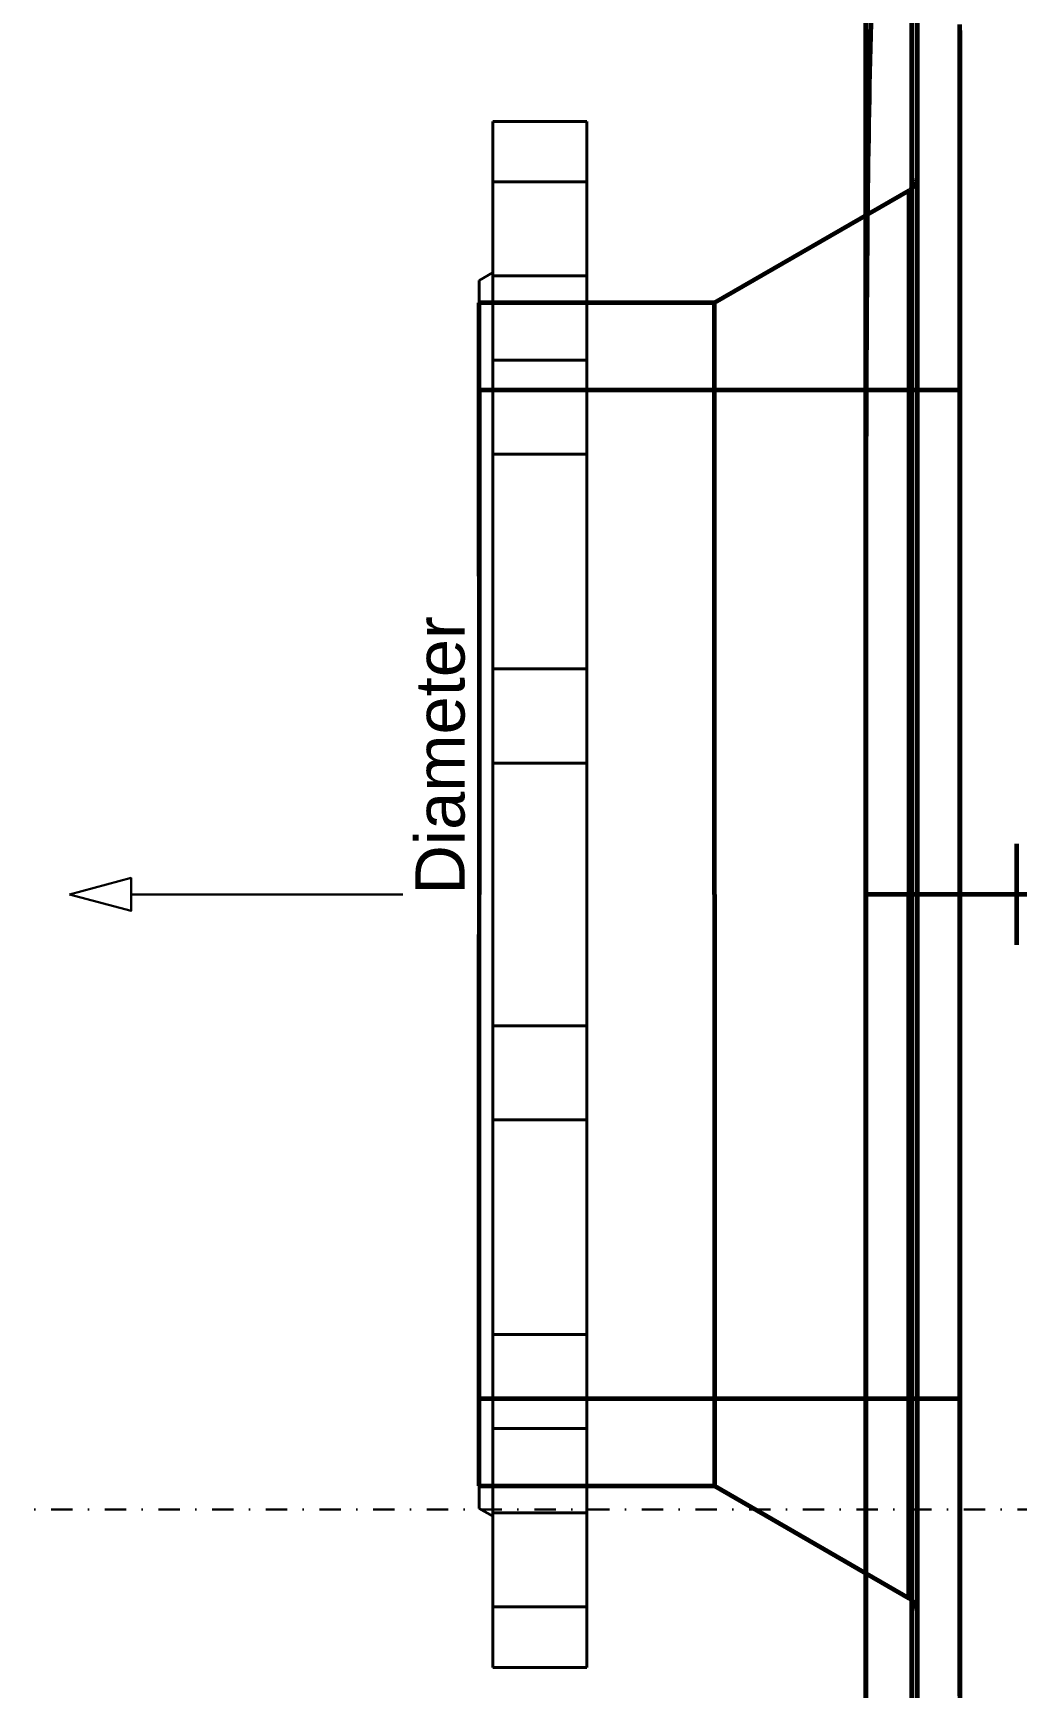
# Model space of a CAD drawing. Header units: millimetres. Extents: x -1437 to 2444, y -445 to 905.
# Drawn here: x -132.8 to 160, y -53.1 to 439.3 of the extents above; entities that cross this region are included whole.
import ezdxf

# ---------------------------------------------------------------- set-up
doc = ezdxf.new("R2010")
doc.units = ezdxf.units.MM
doc.linetypes.add('虛線圓點', pattern=[15.875, 6.35, -4.7625, 0, -4.7625])
for name, color, linetype, lineweight in [('A-FLOR-LEVL', 51, 'Continuous', 30), ('G-IMPT', 8, 'Continuous', 40), ('M-EQPM', 50, 'Continuous', 40)]:
    doc.layers.add(name, color=color, linetype=linetype, lineweight=lineweight)
doc.styles.add('Arial_1', font='arial.ttf', dxfattribs={"height": 14.6304})

# ---------------------------------------------------------------- blocks, each defined once
blk = doc.blocks.new('A3-PCW-PUMP-300X250_dwg_2_PART_volute_casing_cpkn_250_400_515_0_in_ASM_CPKN_3e_250_400-7417966-前')
at = {"layer": 'G-IMPT', "lineweight": 60}
for p, q in [((128.69, -111.19), (128.69, 496.74)), ((130.3, -105.98), (130.3, 491.3)), ((143.05, 183), (143.05, 441.85)), ((130.3, 183), (130.3, 396.7)), ((127.8, 392.37), (70, 359)), ((127.8, 392.37), (127.8, 183)), ((70, 359), (0, 359)), ((0, 183), (0, 359)), ((70, 183), (70, 359)), ((143.05, 333), (0, 333)), ((0, 333), (0, 183)), ((143.05, 183), (143.05, 333)), ((0, 7), (0, 183)), ((0, 33), (0, 183)), ((70, 183), (70, 7)), ((285, 183), (115, 183)), ((127.8, -26.37), (127.8, 183)), ((130.3, 183), (130.3, -30.7)), ((143.05, 183), (143.05, -75.85)), ((143.05, 183), (143.05, 33)), ((0, 33), (143.05, 33)), ((0, 7), (70, 7)), ((70, 7), (127.8, -26.37))]:
    blk.add_line(p, q, dxfattribs=at)
at = {"layer": 'G-IMPT', "lineweight": 60, "flags": 128}
for points in [[(115, 449.13), (115, 431.14), (115, 412.76), (115, 394.01), (115, 374.92), (115, 355.53), (115, 335.86), (115, 315.95), (115, 295.82), (115, 275.51), (115, 255.06), (115, 234.49), (115, 213.83), (115, 193.13), (115, 183)], [(115, 443.94), (115, 433.81), (115, 423.29), (115, 412.37), (115, 401.1), (115, 389.47), (115, 377.51), (115, 365.24), (115, 352.68), (115, 339.85), (115, 326.76), (115, 313.45), (115, 299.93), (115, 286.22), (115, 272.34), (115, 258.33), (115, 244.19), (115, 229.95), (115, 215.64), (115, 201.28), (115, 186.89), (115, 172.49), (115, 158.11), (115, 143.76), (115, 129.49), (115, 115.29), (115, 101.21), (115, 87.25), (115, 73.45), (115, 59.83), (115, 46.4), (115, 33.19), (115, 20.22), (115, 7.51), (115, -4.92), (115, -17.05), (115, -28.86), (115, -40.33), (115, -51.44), (115, -62.18)], [(115, -60.64), (115, -49.85), (115, -38.68), (115, -27.16), (115, -15.3), (115, -3.13), (115, 9.34), (115, 22.09), (115, 35.1), (115, 48.34), (115, 61.8), (115, 75.45), (115, 89.28), (115, 103.25), (115, 117.35), (115, 131.56), (115, 145.85), (115, 160.2), (115, 174.59), (115, 188.98), (115, 203.37), (115, 217.73), (115, 232.03), (115, 246.26), (115, 260.38), (115, 274.37), (115, 288.23), (115, 301.91), (115, 315.4), (115, 328.68), (115, 341.73), (115, 354.53), (115, 367.05), (115, 379.27), (115, 391.18), (115, 402.76), (115, 413.99), (115, 424.85), (115, 435.32), (115, 445.38)], [(130.3, 444.21), (130.3, 437.45), (130.3, 430.29), (130.3, 422.73), (130.3, 414.78), (130.3, 406.47), (130.3, 397.79), (130.3, 388.78), (130.3, 379.43), (130.3, 369.77), (130.3, 359.82), (130.3, 349.58), (130.3, 339.07), (130.3, 328.31), (130.3, 317.32), (130.3, 306.12), (130.3, 294.71), (130.3, 283.13), (130.3, 271.39), (130.3, 259.51), (130.3, 247.51), (130.3, 235.4), (130.3, 223.21), (130.3, 210.95), (130.3, 198.65), (130.3, 186.33), (130.3, 174), (130.3, 161.68), (130.3, 149.4), (130.3, 137.17), (130.3, 125.02), (130.3, 112.95), (130.3, 101), (130.3, 89.18), (130.3, 77.52), (130.3, 66.02), (130.3, 54.7), (130.3, 43.59), (130.3, 32.71), (130.3, 22.06), (130.3, 11.68), (130.3, 1.57), (130.3, -8.26), (130.3, -17.77), (130.3, -26.97), (130.3, -35.83), (130.3, -44.34), (130.3, -52.48), (130.3, -60.25)], [(130.3, -57.52), (130.3, -49.61), (130.3, -41.33), (130.3, -32.7), (130.3, -23.72), (130.3, -14.4), (130.3, -4.78), (130.3, 5.15), (130.3, 15.37), (130.3, 25.85), (130.3, 36.58), (130.3, 47.55), (130.3, 58.73), (130.3, 70.11), (130.3, 81.67), (130.3, 93.4), (130.3, 105.27), (130.3, 117.26), (130.3, 129.36), (130.3, 141.54), (130.3, 153.79), (130.3, 166.09), (130.3, 178.41), (130.3, 190.74), (130.3, 203.06), (130.3, 215.35), (130.3, 227.58), (130.3, 239.75), (130.3, 251.82), (130.3, 263.78), (130.3, 275.61), (130.3, 287.3), (130.3, 298.82), (130.3, 310.15), (130.3, 321.28), (130.3, 332.19), (130.3, 342.86), (130.3, 353.27), (130.3, 363.41), (130.3, 373.27), (130.3, 382.82), (130.3, 392.04), (130.3, 400.94), (130.3, 409.49), (130.3, 417.67), (130.3, 425.48), (130.3, 432.9), (130.3, 439.92)], [(143.05, 439.99), (143.05, 438.54), (143.05, 436.69), (143.05, 434.43), (143.05, 431.77), (143.05, 428.71), (143.05, 425.26), (143.05, 421.42), (143.05, 417.19), (143.05, 412.6), (143.05, 407.63), (143.05, 402.31), (143.05, 396.64), (143.05, 390.62), (143.05, 384.27), (143.05, 377.6), (143.05, 370.62), (143.05, 363.34), (143.05, 355.77), (143.05, 347.93), (143.05, 339.82), (143.05, 331.46), (143.05, 322.86), (143.05, 314.04), (143.05, 305), (143.05, 295.78), (143.05, 286.37), (143.05, 276.8), (143.05, 267.07), (143.05, 257.22), (143.05, 247.24), (143.05, 237.16), (143.05, 227), (143.05, 216.76), (143.05, 206.47), (143.05, 196.14), (143.05, 185.79), (143.05, 183)], [(143.05, 183), (143.05, 193.35), (143.05, 203.69), (143.05, 213.99), (143.05, 224.24), (143.05, 234.43), (143.05, 244.53), (143.05, 254.53), (143.05, 264.43), (143.05, 274.19), (143.05, 283.8), (143.05, 293.25), (143.05, 302.53), (143.05, 311.62), (143.05, 320.5), (143.05, 329.16), (143.05, 337.58), (143.05, 345.76), (143.05, 353.68), (143.05, 361.33), (143.05, 368.69), (143.05, 375.75), (143.05, 382.51), (143.05, 388.94), (143.05, 395.05), (143.05, 400.81), (143.05, 406.23), (143.05, 411.29), (143.05, 415.99), (143.05, 420.31), (143.05, 424.26), (143.05, 427.82), (143.05, 430.98), (143.05, 433.75), (143.05, 436.12), (143.05, 438.08), (143.05, 439.64)], [(127.8, 392.37), (127.97, 392.47), (128.14, 392.58), (128.3, 392.7), (128.46, 392.82), (128.61, 392.95), (128.76, 393.09), (128.9, 393.23), (129.04, 393.38), (129.17, 393.53), (129.29, 393.69), (129.41, 393.85), (129.52, 394.01), (129.62, 394.19), (129.72, 394.36), (129.81, 394.54), (129.89, 394.72), (129.97, 394.91), (130.03, 395.09), (130.1, 395.28), (130.15, 395.48), (130.19, 395.67), (130.23, 395.87), (130.26, 396.07), (130.28, 396.27), (130.29, 396.47), (130.3, 396.66), (130.3, 396.7)], [(143.05, -55.42), (143.05, -51.19), (143.05, -46.6), (143.05, -41.63), (143.05, -36.31), (143.05, -30.64), (143.05, -24.62), (143.05, -18.27), (143.05, -11.6), (143.05, -4.62), (143.05, 2.66), (143.05, 10.23), (143.05, 18.07), (143.05, 26.18), (143.05, 34.54), (143.05, 43.14), (143.05, 51.96), (143.05, 61), (143.05, 70.22), (143.05, 79.63), (143.05, 89.2), (143.05, 98.93), (143.05, 108.78), (143.05, 118.76), (143.05, 128.84), (143.05, 139), (143.05, 149.24), (143.05, 159.53), (143.05, 169.86), (143.05, 180.21), (143.05, 183)], [(143.05, 183), (143.05, 172.65), (143.05, 162.31), (143.05, 152.01), (143.05, 141.76), (143.05, 131.57), (143.05, 121.47), (143.05, 111.47), (143.05, 101.57), (143.05, 91.81), (143.05, 82.2), (143.05, 72.75), (143.05, 63.47), (143.05, 54.38), (143.05, 45.5), (143.05, 36.84), (143.05, 28.42), (143.05, 20.24), (143.05, 12.32), (143.05, 4.67), (143.05, -2.69), (143.05, -9.75), (143.05, -16.51), (143.05, -22.94), (143.05, -29.05), (143.05, -34.81), (143.05, -40.23), (143.05, -45.29), (143.05, -49.99), (143.05, -54.31)], [(130.3, -30.7), (130.3, -30.5), (130.28, -30.3), (130.26, -30.1), (130.24, -29.9), (130.2, -29.71), (130.16, -29.51), (130.11, -29.32), (130.05, -29.13), (129.98, -28.94), (129.91, -28.75), (129.82, -28.57), (129.73, -28.39), (129.64, -28.22), (129.54, -28.05), (129.43, -27.88), (129.31, -27.71), (129.19, -27.56), (129.06, -27.4), (128.92, -27.26), (128.78, -27.11), (128.64, -26.98), (128.49, -26.85), (128.33, -26.72), (128.17, -26.61), (128, -26.49), (127.83, -26.39), (127.8, -26.37)]]:
    blk.add_lwpolyline(points, dxfattribs=at)
at = {"layer": 'G-IMPT', "lineweight": 60}
blk.add_open_spline([(130.3, 581.7), (127.5, 572.52), (123.05, 550.47), (118.92, 506.98), (116.58, 454.24), (115.28, 383.59), (114.97, 292.61), (115, 219.52), (115, 183)], degree=3, knots=[0, 0, 0, 0, 0.142857, 0.285714, 0.428571, 0.571429, 0.785714, 1, 1, 1, 1], dxfattribs=at)
blk = doc.blocks.new('A3-PCW-PUMP-300X250_dwg_9_PART_cpkn_shaft_P06s_in_ASM_CPKN_3e_250_400-7417973-前')
at = {"layer": 'G-IMPT', "lineweight": 60}
for p, q in [((160, 183), (160, 198)), ((160, 168), (160, 183))]:
    blk.add_line(p, q, dxfattribs=at)

msp = doc.modelspace()

# ---------------------------------------------------------------- linework, layer by layer
at = {"color": 1, "lineweight": 30}
for p, q in [((0, 345.94), (0, 320.06)), ((0, 33), (0, 333)), ((0, 45.94), (0, 20.06))]:
    msp.add_line(p, q, dxfattribs=at)
at = {"color": 94, "lineweight": 30}
msp.add_line((0, 333), (0, 33), dxfattribs=at)
at = {"color": 5, "lineweight": 30}
msp.add_line((0, 183), (-103.63, 183), dxfattribs=at)
at = {"color": 5, "lineweight": 30, "flags": 128}
msp.add_lwpolyline([(-121.92, 183), (-103.63, 178.1), (-103.63, 187.9)], close=True, dxfattribs=at)
at = {"layer": 'A-FLOR-LEVL', "linetype": '虛線圓點'}
msp.add_line((-1437.33, 0), (2203.77, 0), dxfattribs=at)
at = {"layer": 'M-EQPM'}
for p, q in [((32, 413), (4, 413)), ((4, -47), (4, 413)), ((4, 413), (4, -47)), ((32, 413), (32, -47)), ((32, 413), (32, -47)), ((32, 395.01), (4, 395.01)), ((32, 395.01), (4, 395.01)), ((4, 395.01), (4, 381.01)), ((4, 395.01), (4, 381.01)), ((4, 395.01), (4, 381.01)), ((4, 395.01), (4, 381.01)), ((32, 381.01), (32, 395.01)), ((32, 381.01), (32, 395.01)), ((4, 367.01), (4, 381.01)), ((4, 367.01), (4, 381.01)), ((32, 381.01), (32, 367.01)), ((32, 381.01), (32, 367.01)), ((32, 381.01), (32, 367.01)), ((32, 381.01), (32, 367.01)), ((4, 368), (0, 365.69)), ((0, 0.31), (0, 365.69)), ((0, 0.31), (0, 365.69)), ((4, 368), (4, -2)), ((4, -2), (4, 368)), ((4, 367.01), (32, 367.01)), ((4, 367.01), (32, 367.01)), ((32, 341.96), (4, 341.96)), ((32, 341.96), (4, 341.96)), ((4, 341.96), (4, 327.96)), ((4, 341.96), (4, 327.96)), ((4, 341.96), (4, 327.96)), ((4, 341.96), (4, 327.96)), ((32, 327.96), (32, 341.96)), ((32, 327.96), (32, 341.96)), ((32, 333), (0, 333)), ((0, 333), (0, 183)), ((32, 183), (32, 333)), ((4, 313.96), (4, 327.96)), ((4, 313.96), (4, 327.96)), ((32, 327.96), (32, 313.96)), ((32, 327.96), (32, 313.96)), ((32, 327.96), (32, 313.96)), ((32, 327.96), (32, 313.96)), ((4, 313.96), (32, 313.96)), ((4, 313.96), (32, 313.96)), ((32, 250.06), (4, 250.06)), ((32, 250.06), (4, 250.06)), ((4, 250.06), (4, 236.06)), ((4, 250.06), (4, 236.06)), ((4, 250.06), (4, 236.06)), ((4, 250.06), (4, 236.06)), ((32, 236.06), (32, 250.06)), ((32, 236.06), (32, 250.06)), ((4, 222.06), (4, 236.06)), ((4, 222.06), (4, 236.06)), ((32, 236.06), (32, 222.06)), ((32, 236.06), (32, 222.06)), ((32, 236.06), (32, 222.06)), ((32, 236.06), (32, 222.06)), ((4, 222.06), (32, 222.06)), ((4, 222.06), (32, 222.06)), ((0, 33), (0, 183)), ((32, 183), (32, 33)), ((32, 183), (32, 33)), ((32, 143.94), (4, 143.94)), ((32, 143.94), (4, 143.94)), ((4, 143.94), (4, 129.94)), ((4, 143.94), (4, 129.94)), ((4, 143.94), (4, 129.94)), ((4, 143.94), (4, 129.94)), ((32, 129.94), (32, 143.94)), ((32, 129.94), (32, 143.94)), ((4, 115.94), (4, 129.94)), ((4, 115.94), (4, 129.94)), ((32, 129.94), (32, 115.94)), ((32, 129.94), (32, 115.94)), ((32, 129.94), (32, 115.94)), ((32, 129.94), (32, 115.94)), ((4, 115.94), (32, 115.94)), ((4, 115.94), (32, 115.94)), ((32, 52.04), (4, 52.04)), ((32, 52.04), (4, 52.04)), ((4, 52.04), (4, 38.04)), ((4, 52.04), (4, 38.04)), ((4, 52.04), (4, 38.04)), ((4, 52.04), (4, 38.04)), ((32, 38.04), (32, 52.04)), ((32, 38.04), (32, 52.04)), ((4, 24.04), (4, 38.04)), ((4, 24.04), (4, 38.04)), ((32, 38.04), (32, 24.04)), ((32, 38.04), (32, 24.04)), ((32, 38.04), (32, 24.04)), ((32, 38.04), (32, 24.04)), ((0, 33), (32, 33)), ((4, 24.04), (32, 24.04)), ((4, 24.04), (32, 24.04)), ((0, 0.31), (4, -2)), ((32, -1.01), (4, -1.01)), ((32, -1.01), (4, -1.01)), ((4, -1.01), (4, -15.01)), ((4, -1.01), (4, -15.01)), ((4, -1.01), (4, -15.01)), ((4, -1.01), (4, -15.01)), ((32, -15.01), (32, -1.01)), ((32, -15.01), (32, -1.01)), ((4, -29.01), (4, -15.01)), ((4, -29.01), (4, -15.01)), ((32, -15.01), (32, -29.01)), ((32, -15.01), (32, -29.01)), ((32, -15.01), (32, -29.01)), ((32, -15.01), (32, -29.01)), ((4, -29.01), (32, -29.01)), ((4, -29.01), (32, -29.01)), ((4, -47), (32, -47))]:
    msp.add_line(p, q, dxfattribs=at)

# ---------------------------------------------------------------- block references
at = {"layer": 'G-IMPT', "lineweight": 60}
for name in ['A3-PCW-PUMP-300X250_dwg_2_PART_volute_casing_cpkn_250_400_515_0_in_ASM_CPKN_3e_250_400-7417966-前', 'A3-PCW-PUMP-300X250_dwg_9_PART_cpkn_shaft_P06s_in_ASM_CPKN_3e_250_400-7417973-前']:
    msp.add_blockref(name, (0, 0), dxfattribs=at)

# ---------------------------------------------------------------- next in the draw order: texts
at = {"color": 5, "lineweight": 30, "insert": (-18.99, 224.34), "char_height": 14.63, "width": 99.2058, "attachment_point": 2, "rotation": 90, "line_spacing_factor": 0.941778, "style": 'Arial_1', "bg_fill": 3, "box_fill_scale": 1.25, "bg_fill_color": 256, "bg_fill_true_color": 13158600, "bg_fill_transparency": 0}
msp.add_mtext('Diameter', dxfattribs=at)

doc.saveas('drawing.dxf')
